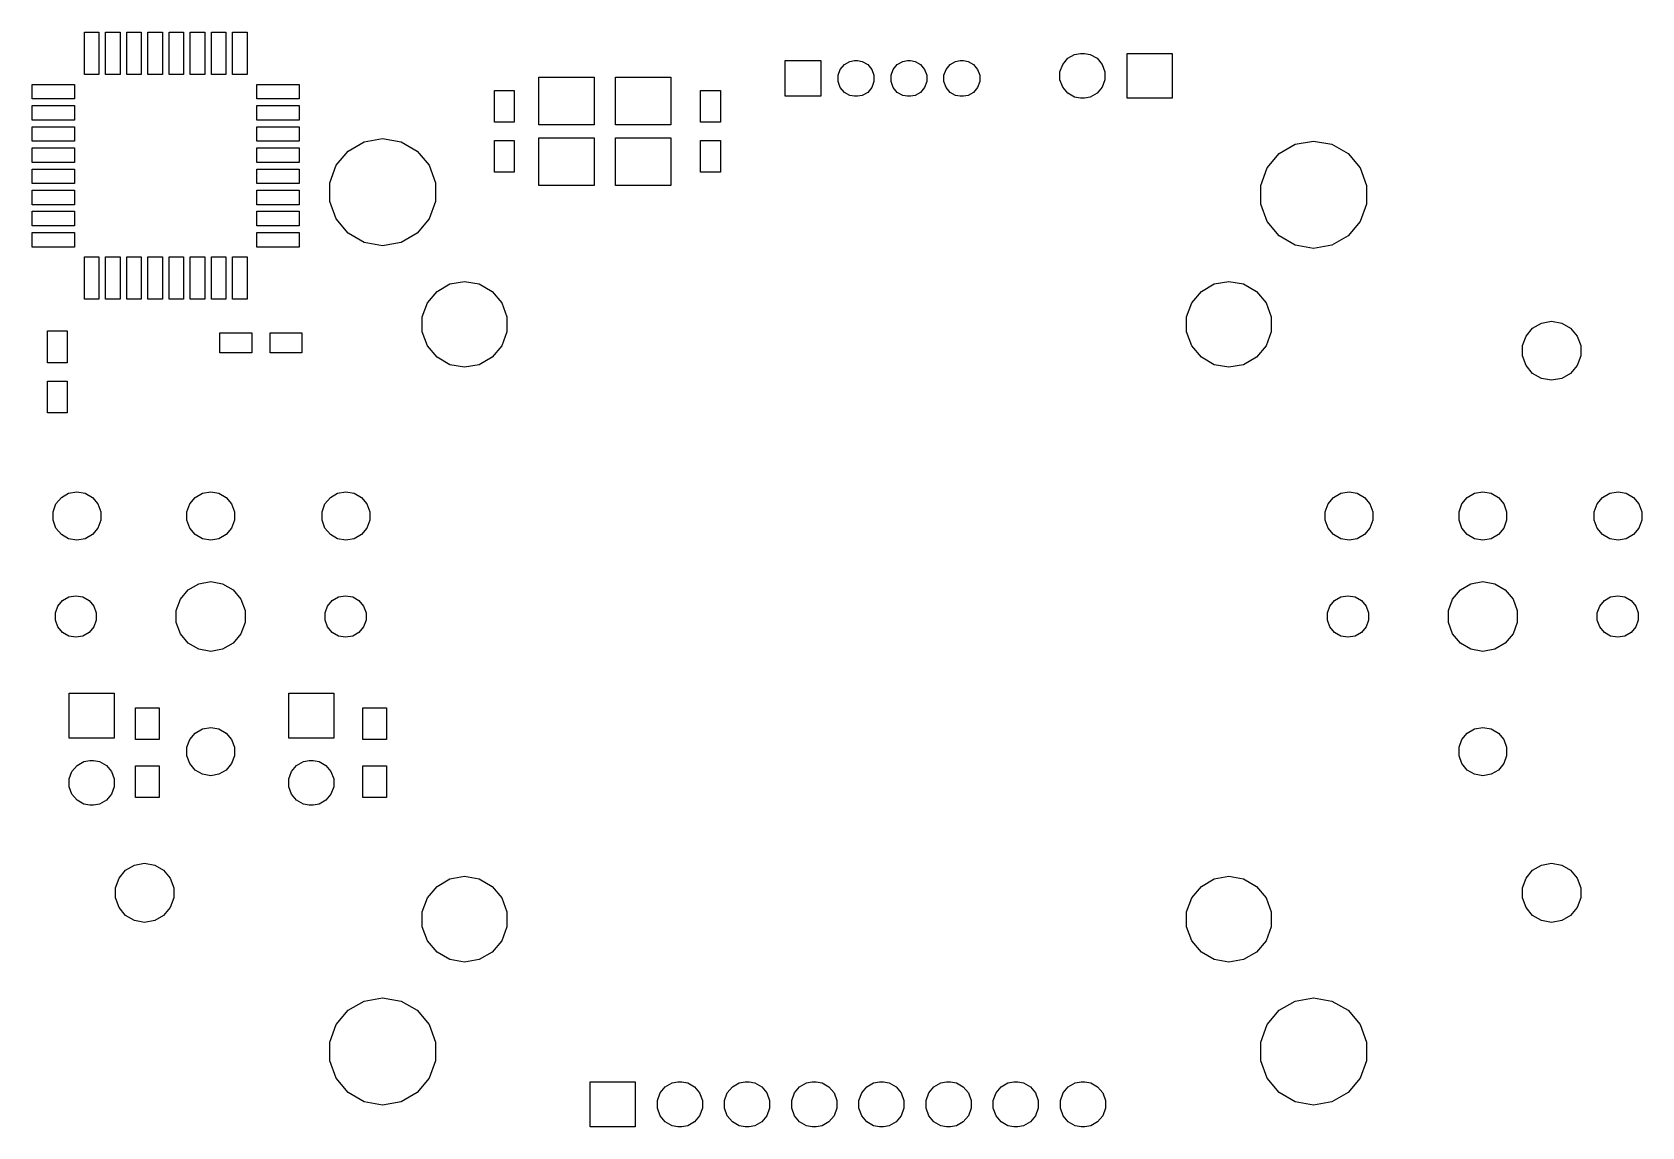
# Model space of a CAD drawing. Extents: x 98.3 to 159.2, y -132.2 to -90.8.
import ezdxf

# ---------------------------------------------------------------- set-up
doc = ezdxf.new("R2010")
doc.units = 0
doc.header["$MEASUREMENT"] = 0
doc.layers.add('BLACK', color=7, linetype='CONTINUOUS')

msp = doc.modelspace()

# ---------------------------------------------------------------- linework, layer by layer
at = {"layer": 'BLACK', "linetype": 'CONTINUOUS'}
for p, q in [((100.325, -92.35), (100.325, -90.75)), ((100.325, -90.75), (100.875, -90.75)), ((100.875, -90.75), (100.875, -92.35)), ((101.125, -92.35), (101.125, -90.75)), ((101.125, -90.75), (101.675, -90.75)), ((101.675, -90.75), (101.675, -92.35)), ((101.925, -92.35), (101.925, -90.75)), ((101.925, -90.75), (102.475, -90.75)), ((102.475, -90.75), (102.475, -92.35)), ((102.725, -92.35), (102.725, -90.75)), ((102.725, -90.75), (103.275, -90.75)), ((103.275, -90.75), (103.275, -92.35)), ((103.525, -92.35), (103.525, -90.75)), ((103.525, -90.75), (104.075, -90.75)), ((104.075, -90.75), (104.075, -92.35)), ((104.325, -92.35), (104.325, -90.75)), ((104.325, -90.75), (104.875, -90.75)), ((104.875, -90.75), (104.875, -92.35)), ((105.125, -92.35), (105.125, -90.75)), ((105.125, -90.75), (105.675, -90.75)), ((105.675, -90.75), (105.675, -92.35)), ((105.925, -92.35), (105.925, -90.75)), ((105.925, -90.75), (106.475, -90.75)), ((106.475, -90.75), (106.475, -92.35)), ((126.825, -93.175), (126.825, -91.825)), ((126.825, -91.825), (128.175, -91.825)), ((128.175, -91.825), (128.175, -93.175)), ((129.059, -91.9749), (129.266, -91.8559)), ((129.266, -91.8559), (129.441, -91.825)), ((129.441, -91.825), (129.559, -91.825)), ((129.559, -91.825), (129.734, -91.8559)), ((129.734, -91.8559), (129.941, -91.9749)), ((131.059, -91.9749), (131.266, -91.8559)), ((131.266, -91.8559), (131.441, -91.825)), ((131.441, -91.825), (131.559, -91.825)), ((131.559, -91.825), (131.734, -91.8559)), ((131.734, -91.8559), (131.941, -91.9749)), ((133.059, -91.9749), (133.266, -91.8559)), ((133.266, -91.8559), (133.441, -91.825)), ((133.441, -91.825), (133.559, -91.825)), ((133.559, -91.825), (133.734, -91.8559)), ((133.734, -91.8559), (133.941, -91.9749)), ((137.313, -91.9684), (137.505, -91.7388)), ((137.505, -91.7388), (137.765, -91.5889)), ((137.765, -91.5889), (137.986, -91.55)), ((137.986, -91.55), (138.134, -91.55)), ((138.134, -91.55), (138.355, -91.5889)), ((138.355, -91.5889), (138.615, -91.7388)), ((138.615, -91.7388), (138.807, -91.9684)), ((139.75, -93.25), (139.75, -91.55)), ((139.75, -91.55), (141.45, -91.55)), ((141.45, -91.55), (141.45, -93.25)), ((100.875, -92.35), (100.325, -92.35)), ((101.675, -92.35), (101.125, -92.35)), ((102.475, -92.35), (101.925, -92.35)), ((103.275, -92.35), (102.725, -92.35)), ((104.075, -92.35), (103.525, -92.35)), ((104.875, -92.35), (104.325, -92.35)), ((105.675, -92.35), (105.125, -92.35)), ((106.475, -92.35), (105.925, -92.35)), ((117.5, -94.25), (117.5, -92.45)), ((117.5, -92.45), (119.6, -92.45)), ((119.6, -92.45), (119.6, -94.25)), ((120.4, -94.25), (120.4, -92.45)), ((120.4, -92.45), (122.5, -92.45)), ((122.5, -92.45), (122.5, -94.25)), ((128.825, -92.381), (128.906, -92.1573)), ((128.825, -92.619), (128.825, -92.381)), ((128.906, -92.1573), (129.059, -91.9749)), ((129.941, -91.9749), (130.094, -92.1573)), ((130.094, -92.1573), (130.175, -92.381)), ((130.175, -92.381), (130.175, -92.619)), ((130.825, -92.381), (130.906, -92.1573)), ((130.825, -92.619), (130.825, -92.381)), ((130.906, -92.1573), (131.059, -91.9749)), ((131.941, -91.9749), (132.094, -92.1573)), ((132.094, -92.1573), (132.175, -92.381)), ((132.175, -92.381), (132.175, -92.619)), ((132.825, -92.381), (132.906, -92.1573)), ((132.825, -92.619), (132.825, -92.381)), ((132.906, -92.1573), (133.059, -91.9749)), ((133.941, -91.9749), (134.094, -92.1573)), ((134.094, -92.1573), (134.175, -92.381)), ((134.175, -92.381), (134.175, -92.619)), ((137.21, -92.2501), (137.313, -91.9684)), ((137.21, -92.5499), (137.21, -92.2501)), ((138.807, -91.9684), (138.91, -92.2501)), ((138.91, -92.2501), (138.91, -92.5499)), ((98.35, -93.275), (98.35, -92.725)), ((98.35, -92.725), (99.95, -92.725)), ((99.95, -92.725), (99.95, -93.275)), ((106.85, -93.275), (106.85, -92.725)), ((106.85, -92.725), (108.45, -92.725)), ((108.45, -92.725), (108.45, -93.275)), ((115.825, -94.15), (115.825, -92.95)), ((115.825, -92.95), (116.575, -92.95)), ((116.575, -92.95), (116.575, -94.15)), ((123.625, -94.15), (123.625, -92.95)), ((123.625, -92.95), (124.375, -92.95)), ((124.375, -92.95), (124.375, -94.15)), ((128.906, -92.8427), (128.825, -92.619)), ((129.059, -93.0251), (128.906, -92.8427)), ((129.266, -93.1441), (129.059, -93.0251)), ((129.941, -93.0251), (129.734, -93.1441)), ((130.094, -92.8427), (129.941, -93.0251)), ((130.175, -92.619), (130.094, -92.8427)), ((130.906, -92.8427), (130.825, -92.619)), ((131.059, -93.0251), (130.906, -92.8427)), ((131.266, -93.1441), (131.059, -93.0251)), ((131.941, -93.0251), (131.734, -93.1441)), ((132.094, -92.8427), (131.941, -93.0251)), ((132.175, -92.619), (132.094, -92.8427)), ((132.906, -92.8427), (132.825, -92.619)), ((133.059, -93.0251), (132.906, -92.8427)), ((133.266, -93.1441), (133.059, -93.0251)), ((133.941, -93.0251), (133.734, -93.1441)), ((134.094, -92.8427), (133.941, -93.0251)), ((134.175, -92.619), (134.094, -92.8427)), ((137.313, -92.8316), (137.21, -92.5499)), ((137.505, -93.0612), (137.313, -92.8316)), ((137.765, -93.2111), (137.505, -93.0612)), ((138.615, -93.0612), (138.355, -93.2111)), ((138.807, -92.8316), (138.615, -93.0612)), ((138.91, -92.5499), (138.807, -92.8316)), ((99.95, -93.275), (98.35, -93.275)), ((98.35, -94.075), (98.35, -93.525)), ((98.35, -93.525), (99.95, -93.525)), ((99.95, -93.525), (99.95, -94.075)), ((108.45, -93.275), (106.85, -93.275)), ((106.85, -94.075), (106.85, -93.525)), ((106.85, -93.525), (108.45, -93.525)), ((108.45, -93.525), (108.45, -94.075)), ((128.175, -93.175), (126.825, -93.175)), ((129.441, -93.175), (129.266, -93.1441)), ((129.559, -93.175), (129.441, -93.175)), ((129.734, -93.1441), (129.559, -93.175)), ((131.441, -93.175), (131.266, -93.1441)), ((131.559, -93.175), (131.441, -93.175)), ((131.734, -93.1441), (131.559, -93.175)), ((133.441, -93.175), (133.266, -93.1441)), ((133.559, -93.175), (133.441, -93.175)), ((133.734, -93.1441), (133.559, -93.175)), ((137.986, -93.25), (137.765, -93.2111)), ((138.134, -93.25), (137.986, -93.25)), ((138.355, -93.2111), (138.134, -93.25)), ((141.45, -93.25), (139.75, -93.25)), ((99.95, -94.075), (98.35, -94.075)), ((98.35, -94.875), (98.35, -94.325)), ((98.35, -94.325), (99.95, -94.325)), ((99.95, -94.325), (99.95, -94.875)), ((108.45, -94.075), (106.85, -94.075)), ((106.85, -94.875), (106.85, -94.325)), ((106.85, -94.325), (108.45, -94.325)), ((108.45, -94.325), (108.45, -94.875)), ((116.575, -94.15), (115.825, -94.15)), ((119.6, -94.25), (117.5, -94.25)), ((122.5, -94.25), (120.4, -94.25)), ((124.375, -94.15), (123.625, -94.15)), ((99.95, -94.875), (98.35, -94.875)), ((108.45, -94.875), (106.85, -94.875)), ((110.295, -95.2443), (110.905, -94.8916)), ((110.905, -94.8916), (111.6, -94.7691)), ((111.6, -94.7691), (112.295, -94.8916)), ((112.295, -94.8916), (112.905, -95.2443)), ((115.825, -96.05), (115.825, -94.85)), ((115.825, -94.85), (116.575, -94.85)), ((116.575, -94.85), (116.575, -96.05)), ((117.5, -96.55), (117.5, -94.75)), ((117.5, -94.75), (119.6, -94.75)), ((119.6, -94.75), (119.6, -96.55)), ((120.4, -96.55), (120.4, -94.75)), ((120.4, -94.75), (122.5, -94.75)), ((122.5, -94.75), (122.5, -96.55)), ((123.625, -96.05), (123.625, -94.85)), ((123.625, -94.85), (124.375, -94.85)), ((124.375, -94.85), (124.375, -96.05)), ((146.105, -94.9916), (146.8, -94.8691)), ((146.8, -94.8691), (147.495, -94.9916)), ((98.35, -95.675), (98.35, -95.125)), ((98.35, -95.125), (99.95, -95.125)), ((99.95, -95.125), (99.95, -95.675)), ((106.85, -95.675), (106.85, -95.125)), ((106.85, -95.125), (108.45, -95.125)), ((108.45, -95.125), (108.45, -95.675)), ((109.841, -95.7846), (110.295, -95.2443)), ((112.905, -95.2443), (113.359, -95.7846)), ((145.041, -95.8846), (145.495, -95.3443)), ((145.495, -95.3443), (146.105, -94.9916)), ((147.495, -94.9916), (148.105, -95.3443)), ((148.105, -95.3443), (148.559, -95.8846)), ((99.95, -95.675), (98.35, -95.675)), ((98.35, -96.475), (98.35, -95.925)), ((98.35, -95.925), (99.95, -95.925)), ((99.95, -95.925), (99.95, -96.475)), ((108.45, -95.675), (106.85, -95.675)), ((106.85, -96.475), (106.85, -95.925)), ((106.85, -95.925), (108.45, -95.925)), ((108.45, -95.925), (108.45, -96.475)), ((109.6, -96.4473), (109.841, -95.7846)), ((113.359, -95.7846), (113.6, -96.4473)), ((116.575, -96.05), (115.825, -96.05)), ((124.375, -96.05), (123.625, -96.05)), ((144.8, -96.5473), (145.041, -95.8846)), ((148.559, -95.8846), (148.8, -96.5473)), ((99.95, -96.475), (98.35, -96.475)), ((98.35, -97.275), (98.35, -96.725)), ((98.35, -96.725), (99.95, -96.725)), ((99.95, -96.725), (99.95, -97.275)), ((108.45, -96.475), (106.85, -96.475)), ((106.85, -97.275), (106.85, -96.725)), ((106.85, -96.725), (108.45, -96.725)), ((108.45, -96.725), (108.45, -97.275)), ((109.6, -97.1527), (109.6, -96.4473)), ((113.6, -96.4473), (113.6, -97.1527)), ((119.6, -96.55), (117.5, -96.55)), ((122.5, -96.55), (120.4, -96.55)), ((144.8, -97.2527), (144.8, -96.5473)), ((148.8, -96.5473), (148.8, -97.2527)), ((99.95, -97.275), (98.35, -97.275)), ((108.45, -97.275), (106.85, -97.275)), ((109.841, -97.8154), (109.6, -97.1527)), ((113.6, -97.1527), (113.359, -97.8154)), ((145.041, -97.9154), (144.8, -97.2527)), ((148.8, -97.2527), (148.559, -97.9154)), ((98.35, -98.075), (98.35, -97.525)), ((98.35, -97.525), (99.95, -97.525)), ((99.95, -97.525), (99.95, -98.075)), ((106.85, -98.075), (106.85, -97.525)), ((106.85, -97.525), (108.45, -97.525)), ((108.45, -97.525), (108.45, -98.075)), ((110.295, -98.3557), (109.841, -97.8154)), ((113.359, -97.8154), (112.905, -98.3557)), ((145.495, -98.4557), (145.041, -97.9154)), ((148.559, -97.9154), (148.105, -98.4557)), ((99.95, -98.075), (98.35, -98.075)), ((98.35, -98.875), (98.35, -98.325)), ((98.35, -98.325), (99.95, -98.325)), ((99.95, -98.325), (99.95, -98.875)), ((108.45, -98.075), (106.85, -98.075)), ((106.85, -98.875), (106.85, -98.325)), ((106.85, -98.325), (108.45, -98.325)), ((108.45, -98.325), (108.45, -98.875)), ((110.905, -98.7084), (110.295, -98.3557)), ((112.905, -98.3557), (112.295, -98.7084)), ((146.105, -98.8084), (145.495, -98.4557)), ((148.105, -98.4557), (147.495, -98.8084)), ((99.95, -98.875), (98.35, -98.875)), ((108.45, -98.875), (106.85, -98.875)), ((111.6, -98.8309), (110.905, -98.7084)), ((112.295, -98.7084), (111.6, -98.8309)), ((146.8, -98.9309), (146.105, -98.8084)), ((147.495, -98.8084), (146.8, -98.9309)), ((100.325, -100.85), (100.325, -99.25)), ((100.325, -99.25), (100.875, -99.25)), ((100.875, -99.25), (100.875, -100.85)), ((101.125, -100.85), (101.125, -99.25)), ((101.125, -99.25), (101.675, -99.25)), ((101.675, -99.25), (101.675, -100.85)), ((101.925, -100.85), (101.925, -99.25)), ((101.925, -99.25), (102.475, -99.25)), ((102.475, -99.25), (102.475, -100.85)), ((102.725, -100.85), (102.725, -99.25)), ((102.725, -99.25), (103.275, -99.25)), ((103.275, -99.25), (103.275, -100.85)), ((103.525, -100.85), (103.525, -99.25)), ((103.525, -99.25), (104.075, -99.25)), ((104.075, -99.25), (104.075, -100.85)), ((104.325, -100.85), (104.325, -99.25)), ((104.325, -99.25), (104.875, -99.25)), ((104.875, -99.25), (104.875, -100.85)), ((105.125, -100.85), (105.125, -99.25)), ((105.125, -99.25), (105.675, -99.25)), ((105.675, -99.25), (105.675, -100.85)), ((105.925, -100.85), (105.925, -99.25)), ((105.925, -99.25), (106.475, -99.25)), ((106.475, -99.25), (106.475, -100.85)), ((113.656, -100.555), (114.144, -100.273)), ((114.144, -100.273), (114.7, -100.175)), ((114.7, -100.175), (115.256, -100.273)), ((115.256, -100.273), (115.744, -100.555)), ((142.556, -100.555), (143.044, -100.273)), ((143.044, -100.273), (143.6, -100.175)), ((143.6, -100.175), (144.156, -100.273)), ((144.156, -100.273), (144.644, -100.555)), ((100.875, -100.85), (100.325, -100.85)), ((101.675, -100.85), (101.125, -100.85)), ((102.475, -100.85), (101.925, -100.85)), ((103.275, -100.85), (102.725, -100.85)), ((104.075, -100.85), (103.525, -100.85)), ((104.875, -100.85), (104.325, -100.85)), ((105.675, -100.85), (105.125, -100.85)), ((106.475, -100.85), (105.925, -100.85)), ((113.1, -101.518), (113.293, -100.988)), ((113.293, -100.988), (113.656, -100.555)), ((115.744, -100.555), (116.107, -100.988)), ((116.107, -100.988), (116.3, -101.518)), ((142, -101.518), (142.193, -100.988)), ((142.193, -100.988), (142.556, -100.555)), ((144.644, -100.555), (145.007, -100.988)), ((145.007, -100.988), (145.2, -101.518)), ((113.1, -102.082), (113.1, -101.518)), ((116.3, -101.518), (116.3, -102.082)), ((142, -102.082), (142, -101.518)), ((145.2, -101.518), (145.2, -102.082)), ((98.925, -103.25), (98.925, -102.05)), ((98.925, -102.05), (99.675, -102.05)), ((99.675, -102.05), (99.675, -103.25)), ((105.45, -102.875), (105.45, -102.125)), ((105.45, -102.125), (106.65, -102.125)), ((106.65, -102.125), (106.65, -102.875)), ((107.35, -102.875), (107.35, -102.125)), ((107.35, -102.125), (108.55, -102.125)), ((108.55, -102.125), (108.55, -102.875)), ((113.293, -102.612), (113.1, -102.082)), ((116.3, -102.082), (116.107, -102.612)), ((142.193, -102.612), (142, -102.082)), ((145.2, -102.082), (145.007, -102.612)), ((154.7, -102.606), (154.833, -102.242)), ((154.833, -102.242), (155.082, -101.944)), ((155.082, -101.944), (155.418, -101.75)), ((155.418, -101.75), (155.8, -101.683)), ((155.8, -101.683), (156.182, -101.75)), ((156.182, -101.75), (156.518, -101.944)), ((156.518, -101.944), (156.767, -102.242)), ((156.767, -102.242), (156.9, -102.606)), ((113.656, -103.045), (113.293, -102.612)), ((116.107, -102.612), (115.744, -103.045)), ((142.556, -103.045), (142.193, -102.612)), ((145.007, -102.612), (144.644, -103.045)), ((154.7, -102.994), (154.7, -102.606)), ((156.9, -102.606), (156.9, -102.994)), ((99.675, -103.25), (98.925, -103.25)), ((106.65, -102.875), (105.45, -102.875)), ((108.55, -102.875), (107.35, -102.875)), ((114.144, -103.327), (113.656, -103.045)), ((114.7, -103.425), (114.144, -103.327)), ((115.256, -103.327), (114.7, -103.425)), ((115.744, -103.045), (115.256, -103.327)), ((143.044, -103.327), (142.556, -103.045)), ((143.6, -103.425), (143.044, -103.327)), ((144.156, -103.327), (143.6, -103.425)), ((144.644, -103.045), (144.156, -103.327)), ((154.833, -103.358), (154.7, -102.994)), ((155.082, -103.656), (154.833, -103.358)), ((156.767, -103.358), (156.518, -103.656)), ((156.9, -102.994), (156.767, -103.358)), ((98.925, -105.15), (98.925, -103.95)), ((98.925, -103.95), (99.675, -103.95)), ((99.675, -103.95), (99.675, -105.15)), ((155.418, -103.85), (155.082, -103.656)), ((155.8, -103.917), (155.418, -103.85)), ((156.182, -103.85), (155.8, -103.917)), ((156.518, -103.656), (156.182, -103.85)), ((99.675, -105.15), (98.925, -105.15)), ((99.4526, -108.348), (99.7274, -108.189)), ((99.7274, -108.189), (100.04, -108.134)), ((100.04, -108.134), (100.353, -108.189)), ((100.353, -108.189), (100.627, -108.348)), ((104.513, -108.348), (104.787, -108.189)), ((104.787, -108.189), (105.1, -108.134)), ((105.1, -108.134), (105.413, -108.189)), ((105.413, -108.189), (105.687, -108.348)), ((109.623, -108.348), (109.897, -108.189)), ((109.897, -108.189), (110.21, -108.134)), ((110.21, -108.134), (110.523, -108.189)), ((110.523, -108.189), (110.797, -108.348)), ((147.553, -108.348), (147.827, -108.189)), ((147.827, -108.189), (148.14, -108.134)), ((148.14, -108.134), (148.453, -108.189)), ((148.453, -108.189), (148.727, -108.348)), ((152.613, -108.348), (152.887, -108.189)), ((152.887, -108.189), (153.2, -108.134)), ((153.2, -108.134), (153.513, -108.189)), ((153.513, -108.189), (153.787, -108.348)), ((157.723, -108.348), (157.997, -108.189)), ((157.997, -108.189), (158.31, -108.134)), ((158.31, -108.134), (158.623, -108.189)), ((158.623, -108.189), (158.897, -108.348)), ((99.14, -108.889), (99.2486, -108.591)), ((99.14, -109.207), (99.14, -108.889)), ((99.2486, -108.591), (99.4526, -108.348)), ((100.627, -108.348), (100.831, -108.591)), ((100.831, -108.591), (100.94, -108.889)), ((100.94, -108.889), (100.94, -109.207)), ((104.2, -108.889), (104.309, -108.591)), ((104.2, -109.207), (104.2, -108.889)), ((104.309, -108.591), (104.513, -108.348)), ((105.687, -108.348), (105.891, -108.591)), ((105.891, -108.591), (106, -108.889)), ((106, -108.889), (106, -109.207)), ((109.31, -108.889), (109.419, -108.591)), ((109.31, -109.207), (109.31, -108.889)), ((109.419, -108.591), (109.623, -108.348)), ((110.797, -108.348), (111.001, -108.591)), ((111.001, -108.591), (111.11, -108.889)), ((111.11, -108.889), (111.11, -109.207)), ((147.24, -108.889), (147.349, -108.591)), ((147.24, -109.207), (147.24, -108.889)), ((147.349, -108.591), (147.553, -108.348)), ((148.727, -108.348), (148.931, -108.591)), ((148.931, -108.591), (149.04, -108.889)), ((149.04, -108.889), (149.04, -109.207)), ((152.3, -108.889), (152.409, -108.591)), ((152.3, -109.207), (152.3, -108.889)), ((152.409, -108.591), (152.613, -108.348)), ((153.787, -108.348), (153.991, -108.591)), ((153.991, -108.591), (154.1, -108.889)), ((154.1, -108.889), (154.1, -109.207)), ((157.41, -108.889), (157.519, -108.591)), ((157.41, -109.207), (157.41, -108.889)), ((157.519, -108.591), (157.723, -108.348)), ((158.897, -108.348), (159.101, -108.591)), ((159.101, -108.591), (159.21, -108.889)), ((159.21, -108.889), (159.21, -109.207)), ((99.2486, -109.505), (99.14, -109.207)), ((99.4526, -109.748), (99.2486, -109.505)), ((100.831, -109.505), (100.627, -109.748)), ((100.94, -109.207), (100.831, -109.505)), ((104.309, -109.505), (104.2, -109.207)), ((104.513, -109.748), (104.309, -109.505)), ((105.891, -109.505), (105.687, -109.748)), ((106, -109.207), (105.891, -109.505)), ((109.419, -109.505), (109.31, -109.207)), ((109.623, -109.748), (109.419, -109.505)), ((111.001, -109.505), (110.797, -109.748)), ((111.11, -109.207), (111.001, -109.505)), ((147.349, -109.505), (147.24, -109.207)), ((147.553, -109.748), (147.349, -109.505)), ((148.931, -109.505), (148.727, -109.748)), ((149.04, -109.207), (148.931, -109.505)), ((152.409, -109.505), (152.3, -109.207)), ((152.613, -109.748), (152.409, -109.505)), ((153.991, -109.505), (153.787, -109.748)), ((154.1, -109.207), (153.991, -109.505)), ((157.519, -109.505), (157.41, -109.207)), ((157.723, -109.748), (157.519, -109.505)), ((159.101, -109.505), (158.897, -109.748)), ((159.21, -109.207), (159.101, -109.505)), ((99.7274, -109.907), (99.4526, -109.748)), ((100.04, -109.962), (99.7274, -109.907)), ((100.353, -109.907), (100.04, -109.962)), ((100.627, -109.748), (100.353, -109.907)), ((104.787, -109.907), (104.513, -109.748)), ((105.1, -109.962), (104.787, -109.907)), ((105.413, -109.907), (105.1, -109.962)), ((105.687, -109.748), (105.413, -109.907)), ((109.897, -109.907), (109.623, -109.748)), ((110.21, -109.962), (109.897, -109.907)), ((110.523, -109.907), (110.21, -109.962)), ((110.797, -109.748), (110.523, -109.907)), ((147.827, -109.907), (147.553, -109.748)), ((148.14, -109.962), (147.827, -109.907)), ((148.453, -109.907), (148.14, -109.962)), ((148.727, -109.748), (148.453, -109.907)), ((152.887, -109.907), (152.613, -109.748)), ((153.2, -109.962), (152.887, -109.907)), ((153.513, -109.907), (153.2, -109.962)), ((153.787, -109.748), (153.513, -109.907)), ((157.997, -109.907), (157.723, -109.748)), ((158.31, -109.962), (157.997, -109.907)), ((158.623, -109.907), (158.31, -109.962)), ((158.897, -109.748), (158.623, -109.907)), ((103.957, -112.19), (104.251, -111.839)), ((104.251, -111.839), (104.649, -111.61)), ((104.649, -111.61), (105.1, -111.53)), ((105.1, -111.53), (105.551, -111.61)), ((105.551, -111.61), (105.949, -111.839)), ((105.949, -111.839), (106.243, -112.19)), ((152.057, -112.19), (152.351, -111.839)), ((152.351, -111.839), (152.749, -111.61)), ((152.749, -111.61), (153.2, -111.53)), ((153.2, -111.53), (153.651, -111.61)), ((153.651, -111.61), (154.049, -111.839)), ((154.049, -111.839), (154.343, -112.19)), ((99.225, -112.713), (99.3185, -112.457)), ((99.3185, -112.457), (99.4942, -112.247)), ((99.4942, -112.247), (99.7308, -112.111)), ((99.7308, -112.111), (100, -112.063)), ((100, -112.063), (100.269, -112.111)), ((100.269, -112.111), (100.506, -112.247)), ((100.506, -112.247), (100.682, -112.457)), ((100.682, -112.457), (100.775, -112.713)), ((103.8, -112.621), (103.957, -112.19)), ((106.243, -112.19), (106.4, -112.621)), ((109.425, -112.713), (109.518, -112.457)), ((109.518, -112.457), (109.694, -112.247)), ((109.694, -112.247), (109.931, -112.111)), ((109.931, -112.111), (110.2, -112.063)), ((110.2, -112.063), (110.469, -112.111)), ((110.469, -112.111), (110.706, -112.247)), ((110.706, -112.247), (110.882, -112.457)), ((110.882, -112.457), (110.975, -112.713)), ((147.325, -112.713), (147.418, -112.457)), ((147.418, -112.457), (147.594, -112.247)), ((147.594, -112.247), (147.831, -112.111)), ((147.831, -112.111), (148.1, -112.063)), ((148.1, -112.063), (148.369, -112.111)), ((148.369, -112.111), (148.606, -112.247)), ((148.606, -112.247), (148.782, -112.457)), ((148.782, -112.457), (148.875, -112.713)), ((151.9, -112.621), (152.057, -112.19)), ((154.343, -112.19), (154.5, -112.621)), ((157.525, -112.713), (157.618, -112.457)), ((157.618, -112.457), (157.794, -112.247)), ((157.794, -112.247), (158.031, -112.111)), ((158.031, -112.111), (158.3, -112.063)), ((158.3, -112.063), (158.569, -112.111)), ((158.569, -112.111), (158.806, -112.247)), ((158.806, -112.247), (158.982, -112.457)), ((158.982, -112.457), (159.075, -112.713)), ((99.225, -112.987), (99.225, -112.713)), ((99.3185, -113.243), (99.225, -112.987)), ((100.775, -112.987), (100.682, -113.243)), ((100.775, -112.713), (100.775, -112.987)), ((103.8, -113.079), (103.8, -112.621)), ((103.957, -113.51), (103.8, -113.079)), ((106.4, -113.079), (106.243, -113.51)), ((106.4, -112.621), (106.4, -113.079)), ((109.425, -112.987), (109.425, -112.713)), ((109.518, -113.243), (109.425, -112.987)), ((110.975, -112.987), (110.882, -113.243)), ((110.975, -112.713), (110.975, -112.987)), ((147.325, -112.987), (147.325, -112.713)), ((147.418, -113.243), (147.325, -112.987)), ((148.875, -112.987), (148.782, -113.243)), ((148.875, -112.713), (148.875, -112.987)), ((151.9, -113.079), (151.9, -112.621)), ((152.057, -113.51), (151.9, -113.079)), ((154.5, -113.079), (154.343, -113.51)), ((154.5, -112.621), (154.5, -113.079)), ((157.525, -112.987), (157.525, -112.713)), ((157.618, -113.243), (157.525, -112.987)), ((159.075, -112.987), (158.982, -113.243)), ((159.075, -112.713), (159.075, -112.987)), ((99.4942, -113.453), (99.3185, -113.243)), ((99.7308, -113.589), (99.4942, -113.453)), ((100, -113.637), (99.7308, -113.589)), ((100.269, -113.589), (100, -113.637)), ((100.506, -113.453), (100.269, -113.589)), ((100.682, -113.243), (100.506, -113.453)), ((104.251, -113.861), (103.957, -113.51)), ((106.243, -113.51), (105.949, -113.861)), ((109.694, -113.453), (109.518, -113.243)), ((109.931, -113.589), (109.694, -113.453)), ((110.2, -113.637), (109.931, -113.589)), ((110.469, -113.589), (110.2, -113.637)), ((110.706, -113.453), (110.469, -113.589)), ((110.882, -113.243), (110.706, -113.453)), ((147.594, -113.453), (147.418, -113.243)), ((147.831, -113.589), (147.594, -113.453)), ((148.1, -113.637), (147.831, -113.589)), ((148.369, -113.589), (148.1, -113.637)), ((148.606, -113.453), (148.369, -113.589)), ((148.782, -113.243), (148.606, -113.453)), ((152.351, -113.861), (152.057, -113.51)), ((154.343, -113.51), (154.049, -113.861)), ((157.794, -113.453), (157.618, -113.243)), ((158.031, -113.589), (157.794, -113.453)), ((158.3, -113.637), (158.031, -113.589)), ((158.569, -113.589), (158.3, -113.637)), ((158.806, -113.453), (158.569, -113.589)), ((158.982, -113.243), (158.806, -113.453)), ((104.649, -114.09), (104.251, -113.861)), ((105.1, -114.17), (104.649, -114.09)), ((105.551, -114.09), (105.1, -114.17)), ((105.949, -113.861), (105.551, -114.09)), ((152.749, -114.09), (152.351, -113.861)), ((153.2, -114.17), (152.749, -114.09)), ((153.651, -114.09), (153.2, -114.17)), ((154.049, -113.861), (153.651, -114.09)), ((99.75, -117.45), (99.75, -115.75)), ((99.75, -115.75), (101.45, -115.75)), ((101.45, -115.75), (101.45, -117.45)), ((108.05, -117.45), (108.05, -115.75)), ((108.05, -115.75), (109.75, -115.75)), ((109.75, -115.75), (109.75, -117.45)), ((102.25, -117.5), (102.25, -116.3)), ((102.25, -116.3), (103.15, -116.3)), ((103.15, -116.3), (103.15, -117.5)), ((110.85, -117.5), (110.85, -116.3)), ((110.85, -116.3), (111.75, -116.3)), ((111.75, -116.3), (111.75, -117.5)), ((101.45, -117.45), (99.75, -117.45)), ((104.309, -117.499), (104.513, -117.256)), ((104.513, -117.256), (104.787, -117.097)), ((104.787, -117.097), (105.1, -117.042)), ((105.1, -117.042), (105.413, -117.097)), ((105.413, -117.097), (105.687, -117.256)), ((105.687, -117.256), (105.891, -117.499)), ((109.75, -117.45), (108.05, -117.45)), ((152.409, -117.499), (152.613, -117.256)), ((152.613, -117.256), (152.887, -117.097)), ((152.887, -117.097), (153.2, -117.042)), ((153.2, -117.042), (153.513, -117.097)), ((153.513, -117.097), (153.787, -117.256)), ((153.787, -117.256), (153.991, -117.499)), ((103.15, -117.5), (102.25, -117.5)), ((104.2, -117.797), (104.309, -117.499)), ((104.2, -118.115), (104.2, -117.797)), ((105.891, -117.499), (106, -117.797)), ((106, -117.797), (106, -118.115)), ((111.75, -117.5), (110.85, -117.5)), ((152.3, -117.797), (152.409, -117.499)), ((152.3, -118.115), (152.3, -117.797)), ((153.991, -117.499), (154.1, -117.797)), ((154.1, -117.797), (154.1, -118.115)), ((99.8525, -118.708), (100.045, -118.479)), ((100.045, -118.479), (100.305, -118.329)), ((100.305, -118.329), (100.526, -118.29)), ((100.526, -118.29), (100.674, -118.29)), ((100.674, -118.29), (100.895, -118.329)), ((100.895, -118.329), (101.155, -118.479)), ((101.155, -118.479), (101.347, -118.708)), ((102.25, -119.7), (102.25, -118.5)), ((102.25, -118.5), (103.15, -118.5)), ((103.15, -118.5), (103.15, -119.7)), ((104.309, -118.413), (104.2, -118.115)), ((104.513, -118.656), (104.309, -118.413)), ((104.787, -118.815), (104.513, -118.656)), ((105.687, -118.656), (105.413, -118.815)), ((105.891, -118.413), (105.687, -118.656)), ((106, -118.115), (105.891, -118.413)), ((108.153, -118.708), (108.345, -118.479)), ((108.345, -118.479), (108.605, -118.329)), ((108.605, -118.329), (108.826, -118.29)), ((108.826, -118.29), (108.974, -118.29)), ((108.974, -118.29), (109.195, -118.329)), ((109.195, -118.329), (109.455, -118.479)), ((109.455, -118.479), (109.647, -118.708)), ((110.85, -119.7), (110.85, -118.5)), ((110.85, -118.5), (111.75, -118.5)), ((111.75, -118.5), (111.75, -119.7)), ((152.409, -118.413), (152.3, -118.115)), ((152.613, -118.656), (152.409, -118.413)), ((152.887, -118.815), (152.613, -118.656)), ((153.787, -118.656), (153.513, -118.815)), ((153.991, -118.413), (153.787, -118.656)), ((154.1, -118.115), (153.991, -118.413)), ((99.75, -118.99), (99.8525, -118.708)), ((99.75, -119.29), (99.75, -118.99)), ((101.347, -118.708), (101.45, -118.99)), ((101.45, -118.99), (101.45, -119.29)), ((105.1, -118.87), (104.787, -118.815)), ((105.413, -118.815), (105.1, -118.87)), ((108.05, -118.99), (108.153, -118.708)), ((108.05, -119.29), (108.05, -118.99)), ((109.647, -118.708), (109.75, -118.99)), ((109.75, -118.99), (109.75, -119.29)), ((153.2, -118.87), (152.887, -118.815)), ((153.513, -118.815), (153.2, -118.87)), ((99.8525, -119.572), (99.75, -119.29)), ((100.045, -119.801), (99.8525, -119.572)), ((100.305, -119.951), (100.045, -119.801)), ((101.155, -119.801), (100.895, -119.951)), ((101.347, -119.572), (101.155, -119.801)), ((101.45, -119.29), (101.347, -119.572)), ((103.15, -119.7), (102.25, -119.7)), ((108.153, -119.572), (108.05, -119.29)), ((108.345, -119.801), (108.153, -119.572)), ((108.605, -119.951), (108.345, -119.801)), ((109.455, -119.801), (109.195, -119.951)), ((109.647, -119.572), (109.455, -119.801)), ((109.75, -119.29), (109.647, -119.572)), ((111.75, -119.7), (110.85, -119.7)), ((100.526, -119.99), (100.305, -119.951)), ((100.674, -119.99), (100.526, -119.99)), ((100.895, -119.951), (100.674, -119.99)), ((108.826, -119.99), (108.605, -119.951)), ((108.974, -119.99), (108.826, -119.99)), ((109.195, -119.951), (108.974, -119.99)), ((101.882, -122.444), (102.218, -122.25)), ((102.218, -122.25), (102.6, -122.183)), ((102.6, -122.183), (102.982, -122.25)), ((102.982, -122.25), (103.318, -122.444)), ((155.082, -122.444), (155.418, -122.25)), ((155.418, -122.25), (155.8, -122.183)), ((155.8, -122.183), (156.182, -122.25)), ((156.182, -122.25), (156.518, -122.444)), ((101.5, -123.106), (101.633, -122.742)), ((101.633, -122.742), (101.882, -122.444)), ((103.318, -122.444), (103.567, -122.742)), ((103.567, -122.742), (103.7, -123.106)), ((113.656, -123.055), (114.144, -122.773)), ((114.144, -122.773), (114.7, -122.675)), ((114.7, -122.675), (115.256, -122.773)), ((115.256, -122.773), (115.744, -123.055)), ((142.556, -123.055), (143.044, -122.773)), ((143.044, -122.773), (143.6, -122.675)), ((143.6, -122.675), (144.156, -122.773)), ((144.156, -122.773), (144.644, -123.055)), ((154.7, -123.106), (154.833, -122.742)), ((154.833, -122.742), (155.082, -122.444)), ((156.518, -122.444), (156.767, -122.742)), ((156.767, -122.742), (156.9, -123.106)), ((101.5, -123.494), (101.5, -123.106)), ((101.633, -123.858), (101.5, -123.494)), ((103.7, -123.494), (103.567, -123.858)), ((103.7, -123.106), (103.7, -123.494)), ((113.1, -124.018), (113.293, -123.488)), ((113.293, -123.488), (113.656, -123.055)), ((115.744, -123.055), (116.107, -123.488)), ((116.107, -123.488), (116.3, -124.018)), ((142, -124.018), (142.193, -123.488)), ((142.193, -123.488), (142.556, -123.055)), ((144.644, -123.055), (145.007, -123.488)), ((145.007, -123.488), (145.2, -124.018)), ((154.7, -123.494), (154.7, -123.106)), ((154.833, -123.858), (154.7, -123.494)), ((156.9, -123.494), (156.767, -123.858)), ((156.9, -123.106), (156.9, -123.494)), ((101.882, -124.156), (101.633, -123.858)), ((103.567, -123.858), (103.318, -124.156)), ((113.1, -124.582), (113.1, -124.018)), ((116.3, -124.018), (116.3, -124.582)), ((142, -124.582), (142, -124.018)), ((145.2, -124.018), (145.2, -124.582)), ((155.082, -124.156), (154.833, -123.858)), ((156.767, -123.858), (156.518, -124.156)), ((102.218, -124.35), (101.882, -124.156)), ((102.6, -124.417), (102.218, -124.35)), ((102.982, -124.35), (102.6, -124.417)), ((103.318, -124.156), (102.982, -124.35)), ((113.293, -125.112), (113.1, -124.582)), ((116.3, -124.582), (116.107, -125.112)), ((142.193, -125.112), (142, -124.582)), ((145.2, -124.582), (145.007, -125.112)), ((155.418, -124.35), (155.082, -124.156)), ((155.8, -124.417), (155.418, -124.35)), ((156.182, -124.35), (155.8, -124.417)), ((156.518, -124.156), (156.182, -124.35)), ((113.656, -125.545), (113.293, -125.112)), ((116.107, -125.112), (115.744, -125.545)), ((142.556, -125.545), (142.193, -125.112)), ((145.007, -125.112), (144.644, -125.545)), ((114.144, -125.827), (113.656, -125.545)), ((114.7, -125.925), (114.144, -125.827)), ((115.256, -125.827), (114.7, -125.925)), ((115.744, -125.545), (115.256, -125.827)), ((143.044, -125.827), (142.556, -125.545)), ((143.6, -125.925), (143.044, -125.827)), ((144.156, -125.827), (143.6, -125.925)), ((144.644, -125.545), (144.156, -125.827)), ((109.841, -128.285), (110.295, -127.744)), ((110.295, -127.744), (110.905, -127.392)), ((110.905, -127.392), (111.6, -127.269)), ((111.6, -127.269), (112.295, -127.392)), ((112.295, -127.392), (112.905, -127.744)), ((112.905, -127.744), (113.359, -128.285)), ((145.041, -128.285), (145.495, -127.744)), ((145.495, -127.744), (146.105, -127.392)), ((146.105, -127.392), (146.8, -127.269)), ((146.8, -127.269), (147.495, -127.392)), ((147.495, -127.392), (148.105, -127.744)), ((148.105, -127.744), (148.559, -128.285)), ((109.6, -128.947), (109.841, -128.285)), ((113.359, -128.285), (113.6, -128.947)), ((144.8, -128.947), (145.041, -128.285)), ((148.559, -128.285), (148.8, -128.947)), ((109.6, -129.653), (109.6, -128.947)), ((113.6, -128.947), (113.6, -129.653)), ((144.8, -129.653), (144.8, -128.947)), ((148.8, -128.947), (148.8, -129.653)), ((109.841, -130.315), (109.6, -129.653)), ((113.6, -129.653), (113.359, -130.315)), ((145.041, -130.315), (144.8, -129.653)), ((148.8, -129.653), (148.559, -130.315)), ((110.295, -130.856), (109.841, -130.315)), ((113.359, -130.315), (112.905, -130.856)), ((119.45, -132.15), (119.45, -130.45)), ((119.45, -130.45), (121.15, -130.45)), ((121.15, -130.45), (121.15, -132.15)), ((122.093, -130.868), (122.285, -130.639)), ((122.285, -130.639), (122.545, -130.489)), ((122.545, -130.489), (122.766, -130.45)), ((122.766, -130.45), (122.914, -130.45)), ((122.914, -130.45), (123.135, -130.489)), ((123.135, -130.489), (123.395, -130.639)), ((123.395, -130.639), (123.587, -130.868)), ((124.633, -130.868), (124.825, -130.639)), ((124.825, -130.639), (125.085, -130.489)), ((125.085, -130.489), (125.306, -130.45)), ((125.306, -130.45), (125.454, -130.45)), ((125.454, -130.45), (125.675, -130.489)), ((125.675, -130.489), (125.935, -130.639)), ((125.935, -130.639), (126.127, -130.868)), ((127.173, -130.868), (127.365, -130.639)), ((127.365, -130.639), (127.625, -130.489)), ((127.625, -130.489), (127.846, -130.45)), ((127.846, -130.45), (127.994, -130.45)), ((127.994, -130.45), (128.215, -130.489)), ((128.215, -130.489), (128.475, -130.639)), ((128.475, -130.639), (128.667, -130.868)), ((129.713, -130.868), (129.905, -130.639)), ((129.905, -130.639), (130.165, -130.489)), ((130.165, -130.489), (130.386, -130.45)), ((130.386, -130.45), (130.534, -130.45)), ((130.534, -130.45), (130.755, -130.489)), ((130.755, -130.489), (131.015, -130.639)), ((131.015, -130.639), (131.207, -130.868)), ((132.253, -130.868), (132.445, -130.639)), ((132.445, -130.639), (132.705, -130.489)), ((132.705, -130.489), (132.926, -130.45)), ((132.926, -130.45), (133.074, -130.45)), ((133.074, -130.45), (133.295, -130.489)), ((133.295, -130.489), (133.555, -130.639)), ((133.555, -130.639), (133.747, -130.868)), ((134.793, -130.868), (134.985, -130.639)), ((134.985, -130.639), (135.245, -130.489)), ((135.245, -130.489), (135.466, -130.45)), ((135.466, -130.45), (135.614, -130.45)), ((135.614, -130.45), (135.835, -130.489)), ((135.835, -130.489), (136.095, -130.639)), ((136.095, -130.639), (136.287, -130.868)), ((137.333, -130.868), (137.525, -130.639)), ((137.525, -130.639), (137.785, -130.489)), ((137.785, -130.489), (138.006, -130.45)), ((138.006, -130.45), (138.154, -130.45)), ((138.154, -130.45), (138.375, -130.489)), ((138.375, -130.489), (138.635, -130.639)), ((138.635, -130.639), (138.827, -130.868)), ((145.495, -130.856), (145.041, -130.315)), ((148.559, -130.315), (148.105, -130.856)), ((110.905, -131.208), (110.295, -130.856)), ((111.6, -131.331), (110.905, -131.208)), ((112.295, -131.208), (111.6, -131.331)), ((112.905, -130.856), (112.295, -131.208)), ((121.99, -131.15), (122.093, -130.868)), ((121.99, -131.45), (121.99, -131.15)), ((122.093, -131.732), (121.99, -131.45)), ((123.587, -130.868), (123.69, -131.15)), ((123.69, -131.45), (123.587, -131.732)), ((123.69, -131.15), (123.69, -131.45)), ((124.53, -131.15), (124.633, -130.868)), ((124.53, -131.45), (124.53, -131.15)), ((124.633, -131.732), (124.53, -131.45)), ((126.127, -130.868), (126.23, -131.15)), ((126.23, -131.45), (126.127, -131.732)), ((126.23, -131.15), (126.23, -131.45)), ((127.07, -131.15), (127.173, -130.868)), ((127.07, -131.45), (127.07, -131.15)), ((127.173, -131.732), (127.07, -131.45)), ((128.667, -130.868), (128.77, -131.15)), ((128.77, -131.45), (128.667, -131.732)), ((128.77, -131.15), (128.77, -131.45)), ((129.61, -131.15), (129.713, -130.868)), ((129.61, -131.45), (129.61, -131.15)), ((129.713, -131.732), (129.61, -131.45)), ((131.207, -130.868), (131.31, -131.15)), ((131.31, -131.45), (131.207, -131.732)), ((131.31, -131.15), (131.31, -131.45)), ((132.15, -131.15), (132.253, -130.868)), ((132.15, -131.45), (132.15, -131.15)), ((132.253, -131.732), (132.15, -131.45)), ((133.747, -130.868), (133.85, -131.15)), ((133.85, -131.45), (133.747, -131.732)), ((133.85, -131.15), (133.85, -131.45)), ((134.69, -131.15), (134.793, -130.868)), ((134.69, -131.45), (134.69, -131.15)), ((134.793, -131.732), (134.69, -131.45)), ((136.287, -130.868), (136.39, -131.15)), ((136.39, -131.45), (136.287, -131.732)), ((136.39, -131.15), (136.39, -131.45)), ((137.23, -131.15), (137.333, -130.868)), ((137.23, -131.45), (137.23, -131.15)), ((137.333, -131.732), (137.23, -131.45)), ((138.827, -130.868), (138.93, -131.15)), ((138.93, -131.45), (138.827, -131.732)), ((138.93, -131.15), (138.93, -131.45)), ((146.105, -131.208), (145.495, -130.856)), ((146.8, -131.331), (146.105, -131.208)), ((147.495, -131.208), (146.8, -131.331)), ((148.105, -130.856), (147.495, -131.208)), ((122.285, -131.961), (122.093, -131.732)), ((122.545, -132.111), (122.285, -131.961)), ((123.395, -131.961), (123.135, -132.111)), ((123.587, -131.732), (123.395, -131.961)), ((124.825, -131.961), (124.633, -131.732)), ((125.085, -132.111), (124.825, -131.961)), ((125.935, -131.961), (125.675, -132.111)), ((126.127, -131.732), (125.935, -131.961)), ((127.365, -131.961), (127.173, -131.732)), ((127.625, -132.111), (127.365, -131.961)), ((128.475, -131.961), (128.215, -132.111)), ((128.667, -131.732), (128.475, -131.961)), ((129.905, -131.961), (129.713, -131.732)), ((130.165, -132.111), (129.905, -131.961)), ((131.015, -131.961), (130.755, -132.111)), ((131.207, -131.732), (131.015, -131.961)), ((132.445, -131.961), (132.253, -131.732)), ((132.705, -132.111), (132.445, -131.961)), ((133.555, -131.961), (133.295, -132.111)), ((133.747, -131.732), (133.555, -131.961)), ((134.985, -131.961), (134.793, -131.732)), ((135.245, -132.111), (134.985, -131.961)), ((136.095, -131.961), (135.835, -132.111)), ((136.287, -131.732), (136.095, -131.961)), ((137.525, -131.961), (137.333, -131.732)), ((137.785, -132.111), (137.525, -131.961)), ((138.635, -131.961), (138.375, -132.111)), ((138.827, -131.732), (138.635, -131.961)), ((121.15, -132.15), (119.45, -132.15)), ((122.766, -132.15), (122.545, -132.111)), ((122.914, -132.15), (122.766, -132.15)), ((123.135, -132.111), (122.914, -132.15)), ((125.306, -132.15), (125.085, -132.111)), ((125.454, -132.15), (125.306, -132.15)), ((125.675, -132.111), (125.454, -132.15)), ((127.846, -132.15), (127.625, -132.111)), ((127.994, -132.15), (127.846, -132.15)), ((128.215, -132.111), (127.994, -132.15)), ((130.386, -132.15), (130.165, -132.111)), ((130.534, -132.15), (130.386, -132.15)), ((130.755, -132.111), (130.534, -132.15)), ((132.926, -132.15), (132.705, -132.111)), ((133.074, -132.15), (132.926, -132.15)), ((133.295, -132.111), (133.074, -132.15)), ((135.466, -132.15), (135.245, -132.111)), ((135.614, -132.15), (135.466, -132.15)), ((135.835, -132.111), (135.614, -132.15)), ((138.006, -132.15), (137.785, -132.111)), ((138.154, -132.15), (138.006, -132.15)), ((138.375, -132.111), (138.154, -132.15))]:
    msp.add_line(p, q, dxfattribs=at)

doc.saveas('drawing.dxf')
